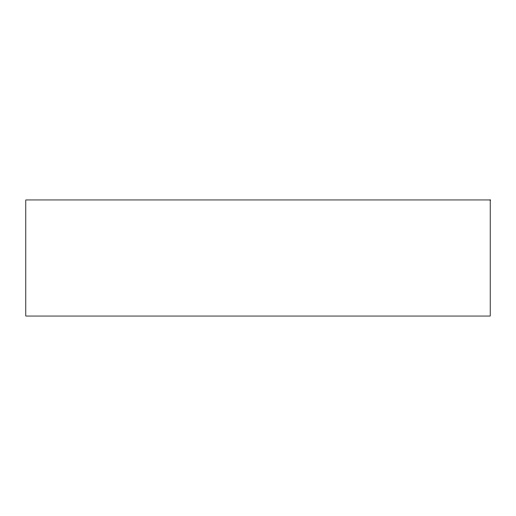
<?xml version="1.0" encoding="UTF-8"?>
<svg xmlns="http://www.w3.org/2000/svg" width="516" height="516" viewBox="0 0 516 516"><rect width="100%" height="100%" fill="white"/><g stroke="black" fill="none" stroke-linecap="round" stroke-linejoin="round"><path stroke-width="0.77" d="M490.2 199.95L25.8 199.95L25.8 316.05L490.2 316.05L490.2 199.95"/></g></svg>
